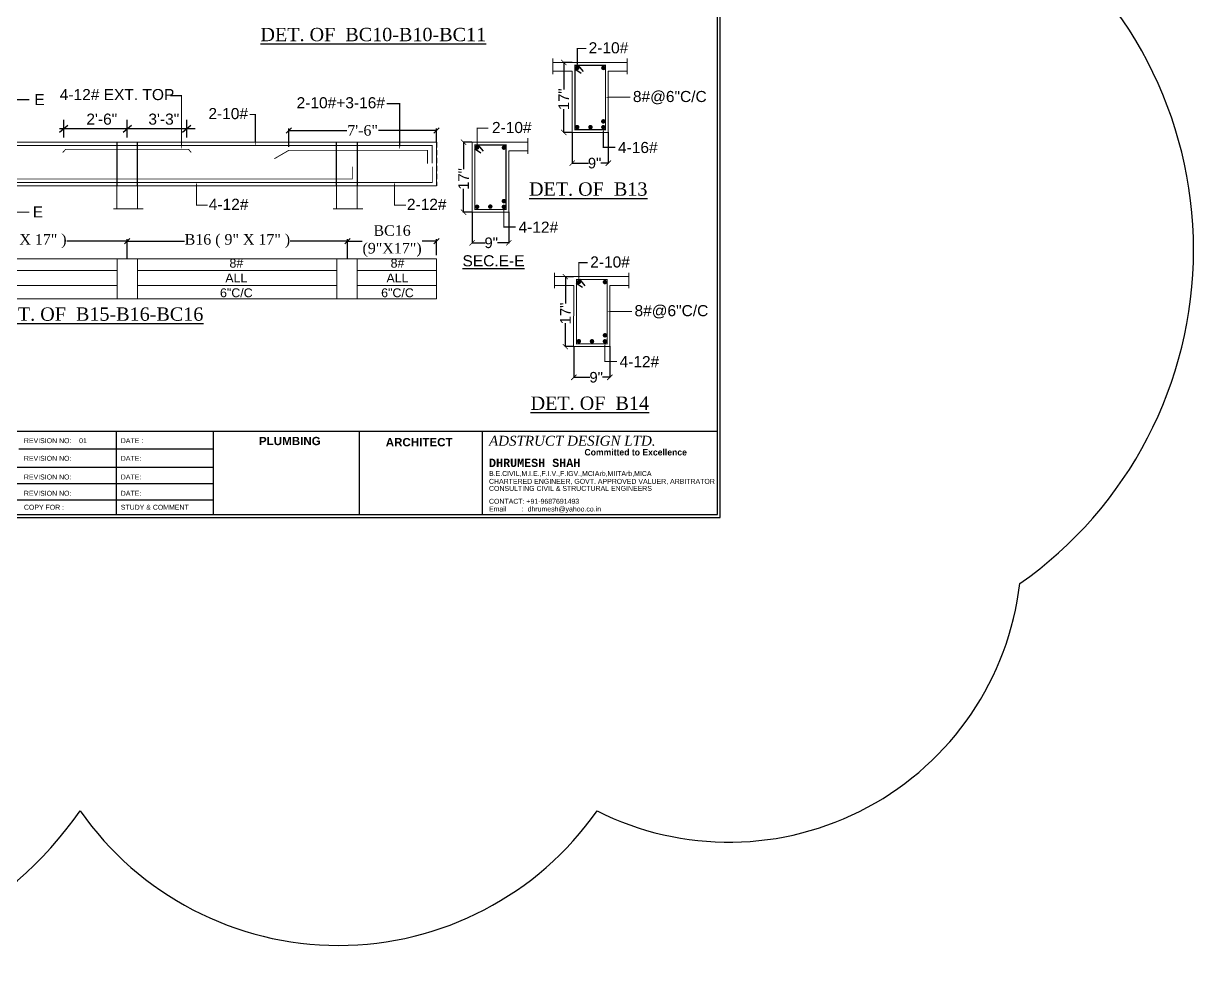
# Model space of a CAD drawing. Header units: millimetres. Extents: x 56222 to 163527, y -177397 to -121287.
# Drawn here: x 162864 to 163527, y -177397 to -176857 of the extents above; entities that cross this region are included whole.
import ezdxf

# ---------------------------------------------------------------- set-up
doc = ezdxf.new("R2010")
doc.units = ezdxf.units.MM
doc.header["$MEASUREMENT"] = 0
doc.header["$PDMODE"] = 35
doc.linetypes.add('DASHED2', pattern=[0.375, 0.25, -0.125])
doc.layers.get('Defpoints').update_dxf_attribs({"color": 220})
doc.layers.add('0 @ 1', color=7, linetype='Continuous')
doc.layers.add('BASE', color=2, linetype='Continuous')
for name, color, linetype, lineweight in [('BM', 7, 'Continuous', 18), ('DIMENSION', 86, 'Continuous', 25), ('footing', 160, 'Continuous', 25), ('REINFORCEMENT', 6, 'Continuous', 25), ('STEEL', 181, 'Continuous', 25), ('STR.TEXT.', 1, 'Continuous', 25), ('wall', 7, 'Continuous', 30)]:
    doc.layers.add(name, color=color, linetype=linetype, lineweight=lineweight)
doc.styles.add('Dime _ Feet only', font='arial.ttf', dxfattribs={"height": 0.23})
doc.styles.add('KIRAN', font='times.ttf')
doc.styles.add('S1', font='times.ttf', dxfattribs={"height": 6.5})
doc.styles.add('style2', font='arial.ttf', dxfattribs={"height": 6})
doc.styles.add('VINAY', font='swiss.ttf')
doc.linetypes.add('ZIGZAG', pattern='A,0.0001,-0.2,[131,ltypeshp.shx,S=0.2,R=0,X=-0.2,Y=0],-0.4,[131,ltypeshp.shx,S=0.2,R=180,X=0.2,Y=0],-0.2', length=0.8001)
doc.dimstyles.new('Dime _ Feet only', dxfattribs={"dimtxt": 0.23, "dimasz": 0.1, "dimexe": 0.1, "dimexo": 0.1, "dimgap": 0.06, "dimtad": 0, "dimlfac": 39.375, "dimrnd": 1, "dimzin": 1, "dimdsep": 46, "dimlunit": 4, "dimtxsty": 'Dime _ Feet only', "dimblk": 'ARCHTICK', "dimcen": 0, "dimdle": 0.1, "dimclrd": 256, "dimclre": 256, "dimazin": 0, "dimtfac": 1, "dimtofl": 0, "dimtmove": 0, "dimatfit": 3, "dimldrblk": 'ARCHTICK', "dimfxl": 4.5, "dimfrac": 1, "dimtolj": 1, "dimtzin": 0, "dimarcsym": 1})
doc.dimstyles.new('KIRAN', dxfattribs={"dimtxt": 4, "dimasz": 3, "dimexe": 1, "dimexo": 2, "dimgap": 1, "dimtad": 0, "dimdec": 1, "dimzin": 0, "dimdsep": 46, "dimlunit": 4, "dimtxsty": 'KIRAN', "dimblk": 'OBLIQUE', "dimcen": 6, "dimclrd": 11, "dimclre": 11, "dimclrt": 6, "dimadec": 0, "dimazin": 0, "dimtfac": 1, "dimtdec": 1, "dimtofl": 0, "dimtmove": 0, "dimatfit": 3, "dimfxl": 1, "dimtolj": 1, "dimtzin": 0, "dimarcsym": 0})

# ---------------------------------------------------------------- blocks, each defined once
blk = doc.blocks.new('_ArchTick')
at = {"color": 0, "linetype": 'ByBlock', "const_width": 0.15}
blk.add_lwpolyline([(-0.5, -0.5), (0.5, 0.5)], dxfattribs=at)
blk = doc.blocks.new('*D474')
at = {"layer": 'Defpoints', "color": 0, "transparency": 16777216}
for p in [(163174.96, -176879), (163170.18, -176918.67), (163174.96, -176918.67)]:
    blk.add_point(p, dxfattribs=at)
at = {"layer": 'DIMENSION', "lineweight": -2, "transparency": 16777216}
for p, q in [((163174.86, -176879), (163170.08, -176879)), ((163170.18, -176878.9), (163170.18, -176894.3)), ((163170.18, -176918.77), (163170.18, -176905.42)), ((163174.86, -176918.67), (163170.08, -176918.67))]:
    blk.add_line(p, q, dxfattribs=at)
at = {"layer": 'DIMENSION', "lineweight": -2, "transparency": 16777216, "xscale": 3, "yscale": 3, "zscale": 3}
for p, rotation in [((163170.18, -176879), 90), ((163170.18, -176918.67), 270)]:
    blk.add_blockref('_ArchTick', p, dxfattribs=dict(at, rotation=rotation))
at = {"layer": 'DIMENSION', "color": 0, "transparency": 16777216, "insert": (163170.18, -176899.86), "char_height": 0.23, "attachment_point": 5, "rotation": 90, "style": 'Dime _ Feet only'}
blk.add_mtext('\\A1;{\\H26.09x;17"}', dxfattribs=at)
blk = doc.blocks.new('*D475')
at = {"layer": 'Defpoints', "color": 0, "transparency": 16777216}
for p in [(163174.96, -176918.67), (163195.42, -176918.31), (163195.42, -176936.07)]:
    blk.add_point(p, dxfattribs=at)
at = {"layer": 'DIMENSION', "lineweight": -2, "transparency": 16777216}
for p, q in [((163174.96, -176918.77), (163174.96, -176936.17)), ((163195.42, -176918.41), (163195.42, -176936.17)), ((163174.86, -176936.07), (163184.14, -176936.07)), ((163195.52, -176936.07), (163191.16, -176936.07))]:
    blk.add_line(p, q, dxfattribs=at)
at = {"layer": 'DIMENSION', "lineweight": -2, "transparency": 16777216, "xscale": 3, "yscale": 3, "zscale": 3, "rotation": 180}
blk.add_blockref('_ArchTick', (163174.96, -176936.07), dxfattribs=at)
at = {"layer": 'DIMENSION', "lineweight": -2, "transparency": 16777216, "xscale": 3, "yscale": 3, "zscale": 3}
blk.add_blockref('_ArchTick', (163195.42, -176936.07), dxfattribs=at)
at = {"layer": 'DIMENSION', "color": 0, "transparency": 16777216, "insert": (163187.65, -176936.07), "char_height": 0.23, "attachment_point": 5, "style": 'Dime _ Feet only'}
blk.add_mtext('\\A1;{\\H26.09x;9"}', dxfattribs=at)
blk = doc.blocks.new('*D476')
at = {"layer": 'Defpoints', "color": 0, "transparency": 16777216}
for p in [(163175.86, -177000.43), (163171.08, -177040.09), (163175.86, -177040.09)]:
    blk.add_point(p, dxfattribs=at)
at = {"layer": 'DIMENSION', "lineweight": -2, "transparency": 16777216}
for p, q in [((163175.76, -177000.43), (163170.98, -177000.43)), ((163171.08, -177000.33), (163171.08, -177015.73)), ((163171.08, -177040.19), (163171.08, -177026.84)), ((163175.76, -177040.09), (163170.98, -177040.09))]:
    blk.add_line(p, q, dxfattribs=at)
at = {"layer": 'DIMENSION', "lineweight": -2, "transparency": 16777216, "xscale": 3, "yscale": 3, "zscale": 3}
for p, rotation in [((163171.08, -177000.43), 90), ((163171.08, -177040.09), 270)]:
    blk.add_blockref('_ArchTick', p, dxfattribs=dict(at, rotation=rotation))
at = {"layer": 'DIMENSION', "color": 0, "transparency": 16777216, "insert": (163171.08, -177021.29), "char_height": 0.23, "attachment_point": 5, "rotation": 90, "style": 'Dime _ Feet only'}
blk.add_mtext('\\A1;{\\H26.09x;17"}', dxfattribs=at)
blk = doc.blocks.new('*D477')
at = {"layer": 'Defpoints', "color": 0, "transparency": 16777216}
for p in [(163175.86, -177040.1), (163196.32, -177039.74), (163196.32, -177057.5)]:
    blk.add_point(p, dxfattribs=at)
at = {"layer": 'DIMENSION', "lineweight": -2, "transparency": 16777216}
for p, q in [((163175.86, -177040.2), (163175.86, -177057.6)), ((163196.32, -177039.84), (163196.32, -177057.6)), ((163175.76, -177057.5), (163185.04, -177057.5)), ((163196.42, -177057.5), (163192.05, -177057.5))]:
    blk.add_line(p, q, dxfattribs=at)
at = {"layer": 'DIMENSION', "lineweight": -2, "transparency": 16777216, "xscale": 3, "yscale": 3, "zscale": 3, "rotation": 180}
blk.add_blockref('_ArchTick', (163175.86, -177057.5), dxfattribs=at)
at = {"layer": 'DIMENSION', "lineweight": -2, "transparency": 16777216, "xscale": 3, "yscale": 3, "zscale": 3}
blk.add_blockref('_ArchTick', (163196.32, -177057.5), dxfattribs=at)
at = {"layer": 'DIMENSION', "color": 0, "transparency": 16777216, "insert": (163188.55, -177057.5), "char_height": 0.23, "attachment_point": 5, "style": 'Dime _ Feet only'}
blk.add_mtext('\\A1;{\\H26.09x;9"}', dxfattribs=at)
blk = doc.blocks.new('_Oblique')
at = {"layer": 'wall', "color": 0, "lineweight": -2}
blk.add_line((-0.5, -0.5), (0.5, 0.5), dxfattribs=at)
blk = doc.blocks.new('*D478')
at = {"layer": 'Defpoints', "color": 0, "transparency": 16777216}
for p in [(162922.63, -176980.25), (162794.11, -176990.28), (162922.63, -176992.21)]:
    blk.add_point(p, dxfattribs=at)
at = {"layer": 'STEEL', "color": 11, "lineweight": -2, "transparency": 16777216}
for p, q in [((162794.11, -176988.28), (162794.11, -176979.25)), ((162794.11, -176980.25), (162828.41, -176980.25)), ((162922.63, -176980.25), (162888.34, -176980.25)), ((162922.63, -176990.21), (162922.63, -176979.25))]:
    blk.add_line(p, q, dxfattribs=at)
at = {"layer": 'STEEL', "color": 11, "lineweight": -2, "transparency": 16777216, "xscale": 3, "yscale": 3, "zscale": 3, "rotation": 180}
blk.add_blockref('_Oblique', (162794.11, -176980.25), dxfattribs=at)
at = {"layer": 'STEEL', "color": 11, "lineweight": -2, "transparency": 16777216, "xscale": 3, "yscale": 3, "zscale": 3}
blk.add_blockref('_Oblique', (162922.63, -176980.25), dxfattribs=at)
at = {"layer": 'STEEL', "color": 6, "lineweight": 25, "transparency": 16777216, "insert": (162858.37, -176980.25), "char_height": 6, "attachment_point": 5, "style": 'KIRAN'}
blk.add_mtext('\\A1;{\\H0.9962x;B15 ( 9" X 17" ) }', dxfattribs=at)
blk = doc.blocks.new('*D479')
at = {"layer": 'Defpoints', "color": 0, "transparency": 16777216}
for p in [(162922.63, -176980.25), (162922.63, -176992.21), (163047.62, -176992.27)]:
    blk.add_point(p, dxfattribs=at)
at = {"layer": 'STEEL', "color": 11, "lineweight": -2, "transparency": 16777216}
for p, q in [((162922.63, -176990.21), (162922.63, -176979.25)), ((162922.63, -176980.25), (162955.16, -176980.25)), ((163047.62, -176980.25), (163015.09, -176980.25)), ((163047.62, -176990.27), (163047.62, -176979.25))]:
    blk.add_line(p, q, dxfattribs=at)
at = {"layer": 'STEEL', "color": 11, "lineweight": -2, "transparency": 16777216, "xscale": 3, "yscale": 3, "zscale": 3, "rotation": 180}
blk.add_blockref('_Oblique', (162922.63, -176980.25), dxfattribs=at)
at = {"layer": 'STEEL', "color": 11, "lineweight": -2, "transparency": 16777216, "xscale": 3, "yscale": 3, "zscale": 3}
blk.add_blockref('_Oblique', (163047.62, -176980.25), dxfattribs=at)
at = {"layer": 'STEEL', "color": 6, "lineweight": 25, "transparency": 16777216, "insert": (162985.12, -176980.25), "char_height": 6, "attachment_point": 5, "style": 'KIRAN'}
blk.add_mtext('\\A1;{\\H0.9962x;B16 ( 9" X 17" ) }', dxfattribs=at)
blk = doc.blocks.new('*D480')
at = {"layer": 'Defpoints', "color": 0, "transparency": 16777216}
for p in [(163098.02, -176980.25), (163098.02, -176990.28), (163047.62, -176992.27)]:
    blk.add_point(p, dxfattribs=at)
at = {"layer": 'STEEL', "color": 11, "lineweight": -2, "transparency": 16777216}
for p, q in [((163047.62, -176990.27), (163047.62, -176979.25)), ((163047.62, -176980.25), (163055.77, -176980.25)), ((163098.02, -176980.25), (163089.86, -176980.25)), ((163098.02, -176988.28), (163098.02, -176979.25))]:
    blk.add_line(p, q, dxfattribs=at)
at = {"layer": 'STEEL', "color": 11, "lineweight": -2, "transparency": 16777216, "xscale": 3, "yscale": 3, "zscale": 3, "rotation": 180}
blk.add_blockref('_Oblique', (163047.62, -176980.25), dxfattribs=at)
at = {"layer": 'STEEL', "color": 11, "lineweight": -2, "transparency": 16777216, "xscale": 3, "yscale": 3, "zscale": 3}
blk.add_blockref('_Oblique', (163098.02, -176980.25), dxfattribs=at)
at = {"layer": 'STEEL', "color": 6, "lineweight": 25, "transparency": 16777216, "insert": (163072.82, -176980.25), "char_height": 4, "attachment_point": 5, "style": 'KIRAN'}
blk.add_mtext('\\A1;{\\H1.5x;BC16\\P(9"X17") }', dxfattribs=at)
blk = doc.blocks.new('*D481')
at = {"layer": 'Defpoints', "color": 0, "transparency": 16777216}
for p in [(163014.22, -176917.5), (163014.22, -176928.82), (163098.02, -176926.3)]:
    blk.add_point(p, dxfattribs=at)
at = {"layer": 'STEEL', "color": 11, "lineweight": -2, "transparency": 16777216}
for p, q in [((163014.22, -176926.82), (163014.22, -176916.5)), ((163014.22, -176917.5), (163047.1, -176917.5)), ((163098.02, -176917.5), (163065.14, -176917.5)), ((163098.02, -176924.3), (163098.02, -176916.5))]:
    blk.add_line(p, q, dxfattribs=at)
at = {"layer": 'STEEL', "color": 11, "lineweight": -2, "transparency": 16777216, "xscale": 3, "yscale": 3, "zscale": 3, "rotation": 180}
blk.add_blockref('_Oblique', (163014.22, -176917.5), dxfattribs=at)
at = {"layer": 'STEEL', "color": 11, "lineweight": -2, "transparency": 16777216, "xscale": 3, "yscale": 3, "zscale": 3}
blk.add_blockref('_Oblique', (163098.02, -176917.5), dxfattribs=at)
at = {"layer": 'STEEL', "color": 6, "lineweight": 25, "transparency": 16777216, "insert": (163056.12, -176917.5), "char_height": 6, "attachment_point": 5, "style": 'KIRAN'}
blk.add_mtext('\\A1;{\\H0.9962x;7\'-6"}', dxfattribs=at)
blk = doc.blocks.new('*D482')
at = {"layer": 'Defpoints', "color": 0, "transparency": 16777216}
for p in [(163118.16, -176924.19), (163113.38, -176963.86), (163118.16, -176963.86)]:
    blk.add_point(p, dxfattribs=at)
at = {"layer": 'DIMENSION', "lineweight": -2, "transparency": 16777216}
for p, q in [((163118.06, -176924.19), (163113.28, -176924.19)), ((163113.38, -176924.09), (163113.38, -176939.49)), ((163113.38, -176963.96), (163113.38, -176950.6)), ((163118.06, -176963.86), (163113.28, -176963.86))]:
    blk.add_line(p, q, dxfattribs=at)
at = {"layer": 'DIMENSION', "lineweight": -2, "transparency": 16777216, "xscale": 3, "yscale": 3, "zscale": 3}
for p, rotation in [((163113.38, -176924.19), 90), ((163113.38, -176963.86), 270)]:
    blk.add_blockref('_ArchTick', p, dxfattribs=dict(at, rotation=rotation))
at = {"layer": 'DIMENSION', "color": 0, "transparency": 16777216, "insert": (163113.38, -176945.05), "char_height": 0.23, "attachment_point": 5, "rotation": 90, "style": 'Dime _ Feet only'}
blk.add_mtext('\\A1;{\\H26.09x;17"}', dxfattribs=at)
blk = doc.blocks.new('*D483')
at = {"layer": 'Defpoints', "color": 0, "transparency": 16777216}
for p in [(163118.16, -176963.86), (163139.02, -176963.5), (163139.02, -176981.26)]:
    blk.add_point(p, dxfattribs=at)
at = {"layer": 'DIMENSION', "lineweight": -2, "transparency": 16777216}
for p, q in [((163118.16, -176963.96), (163118.16, -176981.36)), ((163139.02, -176963.6), (163139.02, -176981.36)), ((163118.06, -176981.26), (163125.52, -176981.26)), ((163139.12, -176981.26), (163132.53, -176981.26))]:
    blk.add_line(p, q, dxfattribs=at)
at = {"layer": 'DIMENSION', "lineweight": -2, "transparency": 16777216, "xscale": 3, "yscale": 3, "zscale": 3, "rotation": 180}
blk.add_blockref('_ArchTick', (163118.16, -176981.26), dxfattribs=at)
at = {"layer": 'DIMENSION', "lineweight": -2, "transparency": 16777216, "xscale": 3, "yscale": 3, "zscale": 3}
blk.add_blockref('_ArchTick', (163139.02, -176981.26), dxfattribs=at)
at = {"layer": 'DIMENSION', "color": 0, "transparency": 16777216, "insert": (163129.02, -176981.26), "char_height": 0.23, "attachment_point": 5, "style": 'Dime _ Feet only'}
blk.add_mtext('\\A1;{\\H26.09x;9"}', dxfattribs=at)
blk = doc.blocks.new('A$Cfb52c977')
for p, q in [((2.31, 71.62), (1154.27, 71.62)), ((655.64, 71.62), (655.64, 2.31)), ((736.44, 2.31), (736.44, 71.62)), ((857.41, 2.31), (857.41, 71.62)), ((959.22, 71.62), (959.22, 2.31)), ((574.85, 56.96), (736.44, 56.96)), ((736.44, 41.48), (416.01, 41.48)), ((736.44, 27.97), (416.01, 27.97)), ((736.44, 14.22), (416.01, 14.22))]:
    blk.add_line(p, q)
for points in [[(0, 0), (1156.58, 0), (1156.58, 819.14), (0, 819.14)], [(2.31, 2.31), (1154.27, 2.31), (1154.27, 816.83), (2.31, 816.83)]]:
    blk.add_lwpolyline(points, close=True)
at = {"attachment_point": 1, "style": 'style2'}
for s, width, gutter_width, insert, char_height in [('\\pi-16.49954,l16.49954,t16.49954;{\\fArial CE|b0|i0|c0|p34;REVISION NO:    01}', 63.16, 12.57, (579.13, 65.75), 4.1249), ('\\pi-16.49954,l16.49954,t16.49954;{\\fArial CE|b0|i0|c0|p34;DATE : }', 63.16, 12.57, (659.47, 65.75), 4.1249), ('{\\fArial CE|b1|i0|c0|p34;PLUMBING}', 67.8627, 13.5, (774.06, 66.83), 6.8748), ('{\\fArial CE|b1|i0|c0|p34;ARCHITECT}', 67.8627, 13.5, (879.18, 65.86), 6.8748), ('{\\fDutch801 XBd BT|b0|i1|c0|p18;ADSTRUCT DESIGN LTD.}', 228.171, 13.5, (964.85, 67.71), 8.2498), ('\\pi-16.49954,l16.49954,t16.49954;{\\fArial CE|b0|i0|c0|p34;REVISION NO: }', 63.16, 12.57, (579.13, 51.08), 4.1249), ('\\pi-16.49954,l16.49954,t16.49954;{\\fArial CE|b0|i0|c0|p34;DATE:}', 63.16, 12.57, (659.47, 51.08), 4.1249), ('{\\fLucida Console|b1|i0|c0|p49;DHRUMESH SHAH}', 130.3591, 13.5, (964.85, 48.74), 6.8748), ('{\\fScript MT Bold|b0|i0|c0|p66;Committed to Excellence}', 116.2211, 13.5, (1044.02, 56.75), 5.3425), ('\\pi-16.49954,l16.49954,t16.49954;{\\fArial CE|b0|i0|c0|p34;REVISION NO: }', 63.16, 12.57, (579.13, 35.61), 4.1249), ('\\pi-16.49954,l16.49954,t16.49954;{\\fArial CE|b0|i0|c0|p34;DATE:}', 63.16, 12.57, (659.47, 35.61), 4.1249), ('\\pi-16.49954,l16.49954,t16.49954;{\\fArial CE|b0|i0|c0|p34;REVISION NO: }', 63.16, 12.57, (579.13, 22.1), 4.1249), ('\\pi-16.49954,l16.49954,t16.49954;{\\fArial CE|b0|i0|c0|p34;DATE:}', 63.16, 12.57, (659.47, 22.1), 4.1249), ('\\pi-16.49954,l16.49954,t16.49954;{\\fArial CE|b0|i0|c0|p34;COPY FOR :}', 63.16, 12.57, (579.13, 10.54), 4.1249), ('\\pi-16.49954,l16.49954,t16.49954;{\\fArial CE|b0|i0|c0|p34;STUDY & COMMENT}', 63.16, 12.57, (659.47, 10.54), 4.1249)]:
    blk.add_mtext_dynamic_manual_height_columns(s, width=width, gutter_width=gutter_width, heights=[0], dxfattribs=dict(at, insert=insert, char_height=char_height))
at = {"layer": '0 @ 1', "char_height": 4.1249, "attachment_point": 1, "style": 'style2'}
for s, insert, width in [('{\\fArial CE|b0|i0|c0|p34;CHARTERED ENGINEER, GOVT. APPROVED VALUER, ARBITRATOR}', (964.85, 31.99), 233.0207), ('{\\fArial CE|b0|i0|c0|p34;B.E.CIVIL,M.I.E.,F.I.V.,F.IGV.,MCIArb,MIITArb,MICA}', (964.85, 38.48), 101.2088), ('{\\fArial CE|b0|i0|c0|p34;CONSULTING CIVIL & STRUCTURAL ENGINEERS}', (964.85, 26.14), 228.8667), ('{\\fArial CE|b0|i0|c0|p34;CONTACT: +91-9687691493}', (964.85, 15.45), 131.1243), ('{\\fArial CE|b0|i0|c0|p34;Email        :  dhrumesh@yahoo.co.in}', (964.85, 9.07), 131.1243)]:
    blk.add_mtext(s, dxfattribs=dict(at, insert=insert, width=width))

msp = doc.modelspace()

# ---------------------------------------------------------------- linework, layer by layer
for p, q in [((163176.39504, -176882.65921), (163179.9812, -176885.01651)), ((163178.18038, -176880.45503), (163181.26759, -176884.12293)), ((162886.65044, -176921.52263), (162886.65044, -176911.48025)), ((162922.68029, -176921.52263), (162922.68029, -176911.48025)), ((162956.39528, -176921.52263), (162956.39528, -176911.48025)), ((162884.20085, -176916.50144), (162961.15973, -176916.50144)), ((162884.26855, -176918.4383), (162889.03233, -176914.56458)), ((162920.2984, -176918.4383), (162925.06218, -176914.56458)), ((162954.01339, -176918.4383), (162958.77717, -176914.56458)), ((163121.37989, -176925.6436), (163124.4671, -176929.3115)), ((163119.59455, -176927.84777), (163123.18071, -176930.20507)), ((163177.29191, -177004.08681), (163180.87806, -177006.44411)), ((163179.07725, -177001.88263), (163182.16445, -177005.55053))]:
    msp.add_line(p, q)
for points in [[(163177.8529, -176882.01665, 0, 1.88738, 0), (163177.8529, -176875.5676, 0.62913, 0.62913, 0), (163177.8529, -176871.07988, 0.62913, 0.62913, 0), (163182.88873, -176871.07988, 0.62913, 0.62913, 0)], [(162953.46849, -176928.24786, 0, 1.88738, 0), (162953.46849, -176921.08721, 0.62913, 0.62913, 0), (162953.46849, -176897.78641, 0.62913, 0.62913, 0), (162947.04447, -176897.78641, 0.62913, 0.62913, 0)], [(163193.8193, -176898.69187, 0, 1.88738, 0), (163199.26795, -176898.69187, 0.62913, 0.62913, 0), (163202.95737, -176898.69187, 0.62913, 0.62913, 0), (163207.9932, -176898.69187, 0.62913, 0.62913, 0)], [(163077.11541, -176928.33391, 0, 1.88738, 0), (163077.11541, -176922.20831, 0.62913, 0.62913, 0), (163077.11541, -176902.3514, 0.62913, 0.62913, 0), (163069.72813, -176902.3514, 0.62913, 0.62913, 0)], [(162995.29524, -176926.22459, 0, 1.88738, 0), (162995.29524, -176920.09899, 0.62913, 0.62913, 0), (162995.29524, -176908.4977, 0.62913, 0.62913, 0), (162992.08323, -176908.4977, 0.62913, 0.62913, 0)], [(163121.05241, -176927.20521, 0, 1.88738, 0), (163121.05241, -176920.75616, 0.62913, 0.62913, 0), (163121.05241, -176916.26845, 0.62913, 0.62913, 0), (163127.41877, -176916.26845, 0.62913, 0.62913, 0)], [(163192.60468, -176916.13483, 0, 1.88738, 0), (163192.60468, -176922.58388, 0.62913, 0.62913, 0), (163192.60468, -176927.0716, 0.62913, 0.62913, 0), (163199.38406, -176927.0716, 0.62913, 0.62913, 0)], [(162961.88804, -176946.54046, 0, 1.88738, 0), (162961.88804, -176952.98951, 0.62913, 0.62913, 0), (162961.88804, -176959.84902, 0.62913, 0.62913, 0), (162968.31206, -176959.84902, 0.62913, 0.62913, 0)], [(163074.22806, -176946.54046, 0, 1.88738, 0), (163074.22806, -176952.98951, 0.62913, 0.62913, 0), (163074.22806, -176959.84902, 0.62913, 0.62913, 0), (163080.65208, -176959.84902, 0.62913, 0.62913, 0)], [(163136.20281, -176961.32339, 0, 1.88738, 0), (163136.20281, -176967.77244, 0.62913, 0.62913, 0), (163136.20281, -176972.26016, 0.62913, 0.62913, 0), (163142.9822, -176972.26016, 0.62913, 0.62913, 0)], [(163178.74977, -177003.44425, 0, 1.88738, 0), (163178.74977, -176996.9952, 0.62913, 0.62913, 0), (163178.74977, -176992.50748, 0.62913, 0.62913, 0), (163183.78559, -176992.50748, 0.62913, 0.62913, 0)], [(163194.71616, -177020.11947, 0, 1.88738, 0), (163200.16482, -177020.11947, 0.62913, 0.62913, 0), (163203.85424, -177020.11947, 0.62913, 0.62913, 0), (163208.89006, -177020.11947, 0.62913, 0.62913, 0)], [(163193.50154, -177037.56243, 0, 1.88738, 0), (163193.50154, -177044.01148, 0.62913, 0.62913, 0), (163193.50154, -177048.4992, 0.62913, 0.62913, 0), (163200.28092, -177048.4992, 0.62913, 0.62913, 0)]]:
    msp.add_lwpolyline(points, format="xyseb")
at = {"const_width": 0.62913}
for points in [[(162867.12277, -176900.05743), (162859.08305, -176900.05743), (162859.08305, -176918.36428)], [(162867.12277, -176963.84898), (162859.08305, -176963.84898), (162859.08305, -176952.27359)]]:
    msp.add_lwpolyline(points, dxfattribs=at)
at = {"layer": 'BASE', "linetype": 'DASHED2'}
for p, q in [((162916.88069, -176948.8704), (162916.88069, -176924.1248)), ((162928.47989, -176948.8704), (162928.47989, -176924.1248)), ((162928.47989, -176948.8704), (162928.47989, -176924.1248)), ((163041.39407, -176948.8704), (163041.39407, -176924.1248)), ((163053.01347, -176924.1248), (163053.01347, -176948.8704))]:
    msp.add_line(p, q, dxfattribs=at)
at = {"layer": 'BASE', "linetype": 'DASHED2', "ltscale": 12}
msp.add_line((163098.01506, -176924.1248), (163098.01506, -176948.8704), dxfattribs=at)
msp.add_line((163098.01506, -176924.1248), (163098.01506, -176948.8704), dxfattribs=at)
msp.add_line((163098.01506, -176924.1248), (163098.01506, -176948.8704), dxfattribs=at)
msp.add_line((163098.01506, -176924.1248), (163098.01506, -176948.8704), dxfattribs=at)
at = {"layer": 'BM', "linetype": 'ByBlock'}
for p, q in [((163164.06425, -176876.73273), (163164.06425, -176885.584)), ((163174.75969, -176878.99882), (163164.06425, -176878.99882)), ((163195.42231, -176878.99882), (163206.11774, -176878.99882)), ((163206.11774, -176876.73273), (163206.11774, -176885.584)), ((163206.11774, -176883.9243), (163195.32231, -176883.9243)), ((162788.61753, -176924.1248), (163098.01506, -176924.1248)), ((163098.01506, -176924.1248), (163098.01506, -176948.8704)), ((163098.01506, -176924.1248), (163098.01506, -176948.8704)), ((163098.01506, -176924.1248), (163098.01506, -176948.8704)), ((163098.01506, -176924.1248), (163098.01506, -176948.8704)), ((163098.01506, -176924.1248), (163098.01506, -176948.8704)), ((163098.01506, -176924.1248), (163098.01506, -176948.8704)), ((163098.01506, -176924.1248), (163098.01506, -176948.8704)), ((163098.01506, -176924.1248), (163098.01506, -176948.8704)), ((163149.81588, -176921.92129), (163149.81588, -176930.77257)), ((162800.17626, -176948.8704), (163098.01506, -176948.8704)), ((162916.84022, -176948.8704), (162916.84022, -176961.98265)), ((162928.43942, -176948.8704), (162928.43942, -176961.98265)), ((162928.5001, -176948.8704), (162928.47989, -176948.8704)), ((163041.3738, -176948.8704), (163041.3738, -176961.98265)), ((163052.973, -176948.8704), (163052.973, -176961.98265)), ((163118.1592, -176963.85829), (163139.02044, -176963.85829)), ((162788.61753, -176990.27608), (163098.01506, -176990.27608)), ((162916.88069, -176990.27608), (162916.88069, -177012.9246)), ((162928.47989, -176990.27608), (162928.47989, -177012.9246)), ((162928.47989, -176990.27608), (162928.47989, -177012.9246)), ((162928.47989, -176990.27608), (162928.47989, -177012.9246)), ((163041.41427, -176990.27608), (163041.41427, -177012.9246)), ((163053.01347, -176990.27608), (163053.01347, -177012.9246)), ((163053.01347, -176990.27608), (163053.01347, -177012.9246)), ((163053.01347, -176990.27608), (163053.01347, -177012.9246)), ((163098.01506, -176990.27608), (163098.01506, -177012.9246)), ((162800.21673, -176997.00106), (162916.88069, -176997.00106)), ((162928.47989, -176997.00106), (163041.41427, -176997.00106)), ((163053.01347, -176997.00106), (163098.01506, -176997.00106)), ((163164.96112, -176998.16033), (163164.96112, -177007.01161)), ((163207.0146, -176998.16033), (163207.0146, -177007.01161)), ((162916.88069, -177005.41395), (162800.21673, -177005.41395)), ((163041.41427, -177005.41395), (162928.47989, -177005.41395)), ((163098.01506, -177005.41395), (163053.01347, -177005.41395)), ((163175.65655, -177000.42642), (163164.96112, -177000.42642)), ((163207.0146, -177005.3519), (163196.21917, -177005.3519)), ((163196.31917, -177000.42642), (163207.0146, -177000.42642)), ((162788.61753, -177012.9246), (163098.01506, -177012.9246))]:
    msp.add_line(p, q, dxfattribs=at)
at = {"layer": 'BM', "linetype": 'ZIGZAG', "ltscale": 3}
for p, q in [((162914.88885, -176961.98265), (162931.75419, -176961.98265)), ((163039.42243, -176961.98265), (163056.28777, -176961.98265))]:
    msp.add_line(p, q, dxfattribs=at)
at = {"layer": 'BM', "linetype": 'ByBlock'}
for points in [[(163174.85969, -176878.99882), (163195.42231, -176878.99882)], [(163164.06425, -176883.9243), (163174.94727, -176883.9243), (163174.85969, -176918.66708)], [(163195.42231, -176883.9243), (163195.42231, -176918.66708), (163174.95969, -176918.66708)], [(163149.81588, -176924.18739), (163118.1592, -176924.18739), (163118.1592, -176963.85564)], [(163149.81588, -176929.11287), (163139.02044, -176929.11287), (163139.02044, -176963.85564)], [(163164.96112, -177005.3519), (163175.84414, -177005.3519), (163175.75655, -177040.09468)], [(163175.75655, -177000.42642), (163196.31917, -177000.42642)], [(163196.31917, -177005.3519), (163196.31917, -177040.09468), (163175.85655, -177040.09468)]]:
    msp.add_lwpolyline(points, dxfattribs=at)
at = {"layer": 'REINFORCEMENT'}
msp.add_lwpolyline([(160948.08775, -176438.01491, 0.52056705), (160948.08775, -176651.31488, 0.52056705), (160948.08775, -177039.55305, 0.52056705), (161018.10254, -177303.28867, 0.52056705), (161332.81552, -177303.28867, 0.52056705), (161666.86502, -177303.28867, 0.52056705), (161911.95306, -177303.28867, 0.52056705), (162249.50609, -177303.28867, 0.52056705), (162534.79922, -177303.28867, 0.52056705), (162895.93085, -177303.28867, 0.52056705), (163189.05503, -177303.28867, 0.52056705), (163428.75812, -177174.49297, 0.52056705), (163428.75812, -176795.86814, 0.52056705), (163397.96423, -176438.01491, 0.52056705), (163107.97125, -176438.01491, 0.52056705), (162774.14758, -176438.01491, 0.52056705), (162541.68199, -176438.01491, 0.52056705), (162216.75752, -176438.01491, 0.52056705), (161870.7997, -176438.01491, 0.52056705), (161573.8485, -176438.01491, 0.52056705), (161200.01507, -176438.01491, 0.52056705)], format="xyb", close=True, dxfattribs=at)
at = {"layer": 'STEEL'}
for points, const_width in [([(163176.5325, -176880.57163), (163193.84949, -176880.57163), (163193.84949, -176917.09426), (163176.5325, -176917.09426), (163176.5325, -176880.57163)], 0.62913), ([(162791.29258, -176935.70988), (162791.29258, -176926.01217), (163095.51755, -176926.10642), (163095.51755, -176936.22056)], 0.5033), ([(163119.73201, -176925.7602), (163137.44763, -176925.7602), (163137.44763, -176962.28283), (163119.73201, -176962.28283), (163119.73201, -176925.7602)], 0.62913), ([(162886.04306, -176930.03102), (162887.70383, -176928.21511), (162957.44867, -176928.21511), (162958.90197, -176929.99706)], 0.5033), ([(163092.91235, -176936.30987), (163092.91235, -176928.82288), (163014.22269, -176928.82288), (163006.07955, -176933.54079)], 0.5033), ([(162791.29258, -176937.65998), (162791.29258, -176946.98303), (163095.67247, -176947.07728), (163095.67247, -176938.00026)], 0.5033), ([(162792.06738, -176937.71227), (162792.06738, -176945.03582), (163050.25794, -176945.07677), (163050.25794, -176938.00026)], 0.5033), ([(163177.42937, -177001.99924), (163194.74636, -177001.99924), (163194.74636, -177038.52186), (163177.42937, -177038.52186), (163177.42937, -177001.99924)], 0.62913)]:
    msp.add_lwpolyline(points, dxfattribs=dict(at, const_width=const_width))
at = {"layer": 'STEEL', "const_width": 1.25825}
for points in [[(163177.22378, -176882.01665, 1), (163178.48203, -176882.01665, 1)], [(163192.00379, -176882.08872, 1), (163193.26204, -176882.08872, 1)], [(163191.98089, -176912.37461, -1), (163193.23914, -176912.37461, -1)], [(163177.20088, -176915.61406, -1), (163178.45913, -176915.61406, -1)], [(163184.65315, -176915.65162, -1), (163185.9114, -176915.65162, -1)], [(163191.98089, -176915.65162, -1), (163193.23914, -176915.65162, -1)], [(163120.42329, -176927.20521, 1), (163121.68154, -176927.20521, 1)], [(163135.60192, -176927.27728, 1), (163136.86017, -176927.27728, 1)], [(163135.57902, -176957.57175, -1), (163136.83727, -176957.57175, -1)], [(163120.40039, -176960.80263, -1), (163121.65864, -176960.80263, -1)], [(163127.88956, -176960.70039, -1), (163129.14781, -176960.70039, -1)], [(163135.57902, -176960.84019, -1), (163136.83727, -176960.84019, -1)], [(163178.12064, -177003.44425, 1), (163179.37889, -177003.44425, 1)], [(163192.90065, -177003.51632, 1), (163194.1589, -177003.51632, 1)], [(163178.09774, -177037.04166, -1), (163179.35599, -177037.04166, -1)], [(163185.55002, -177037.07922, -1), (163186.80827, -177037.07922, -1)], [(163192.87775, -177033.67237, -1), (163194.136, -177033.67237, -1)], [(163192.87775, -177037.07922, -1), (163194.136, -177037.07922, -1)]]:
    msp.add_lwpolyline(points, format="xyb", close=True, dxfattribs=at)

# ---------------------------------------------------------------- block references
at = {"layer": 'footing', "xscale": 0.6837074546138125, "yscale": 0.6837074546138125, "zscale": 0.6837074546138125}
msp.add_blockref('A$Cfb52c977', (162468.10907, -177136.95197), dxfattribs=at)

# ---------------------------------------------------------------- texts
at = {"layer": 'STR.TEXT.', "char_height": 7.5495072, "attachment_point": 2, "style": 'S1'}
for s, insert in [('{\\LDET. OF  BC10-B10-BC11}', (163062.15788, -176859.35119)), ('{\\LDET. OF  B13}', (163184.0387, -176946.96094)), ('{\\LDET. OF  B15-B16-BC16}', (162905.62314, -177017.86736)), ('{\\LDET. OF  B14}', (163184.93556, -177068.38854))]:
    msp.add_mtext(s, dxfattribs=dict(at, insert=insert))
at = {"layer": 'STR.TEXT.', "style": 'VINAY'}
for s, insert, char_height, width, attachment_point in [('2-10#', (163184.2856, -176867.51529), 6.291256, 64.9682409, 1), ('E', (162870.02391, -176896.85647), 6.29126, 71.2327464, 1), ('4-12# EXT. TOP', (162884.3911, -176894.02317), 6.291256, 71.2327464, 1), ('2-10#+3-16#', (163068.78327, -176898.66441), 6.291256, 68.673227, 3), ('8#@6"C/C', (163209.39008, -176895.12728), 6.291256, 64.9682409, 1), ('2-10#', (162991.13836, -176904.81071), 6.291256, 78.6713865, 3), ('2\'-6"', (162899.45975, -176907.96348), 6.291256, 71.2327464, 1), ('3\'-3"', (162934.63533, -176907.95672), 6.291256, 71.2327464, 1), ('2-10#', (163129.46684, -176912.70385), 6.291256, 64.9682409, 1), ('4-16#', (163200.92187, -176924.03852), 6.291256, 86.2327464, 1), ('4-12#', (162968.89445, -176956.26273), 6.291256, 96.2309059, 1), ('2-12#', (163081.23447, -176956.26273), 6.291256, 63.3859051, 1), ('E', (162869.09858, -176960.58068), 6.29126, 71.2327464, 1), ('4-12#', (163144.52001, -176969.22709), 6.291256, 86.2327464, 1), ('8#\\PALL\\P6"C/C', (162984.51329, -176990.27608), 5.033005, 133.1236989, 2), ('8#\\PALL\\P6"C/C', (163075.88762, -176990.27608), 5.033005, 114.8532725, 2), ('{\\LSEC.E-E}', (163112.75221, -176988.27491), 6.291256, 69.9906741, 1), ('2-10#', (163185.18247, -176988.94289), 6.291256, 64.9682409, 1), ('8#@6"C/C', (163210.28694, -177016.55488), 6.291256, 64.9682409, 1), ('4-12#', (163201.81874, -177045.46612), 6.291256, 86.2327464, 1)]:
    msp.add_mtext(s, dxfattribs=dict(at, insert=insert, char_height=char_height, width=width, attachment_point=attachment_point))

# ---------------------------------------------------------------- dimensions: what is measured, and where the dimension line sits
at = {"layer": 'DIMENSION'}
for base, p1, p2, picture, middle in [((163170.18405, -176918.66708), (163174.95969, -176878.99882), (163174.95969, -176918.66708), '*D474', (163170.18405, -176899.85901)), ((163113.38355, -176963.85564), (163118.1592, -176924.18739), (163118.1592, -176963.85564), '*D482', (163113.38355, -176945.04757)), ((163171.08091, -177040.09468), (163175.85655, -177000.42642), (163175.85655, -177040.09468), '*D476', (163171.08091, -177021.28661))]:
    dim = msp.add_linear_dim(base=base, p1=p1, p2=p2, angle=90, text='{\\H26.09x;17"}', dimstyle='Dime _ Feet only', override={"dimtxt": 3, "dimasz": 3, "dimpost": '\\X'}, dxfattribs=at)
    dim.commit()
    dim.dimension.update_dxf_attribs({"geometry": picture, "text_midpoint": middle, "dimtype": 160})
for base, p1, p2, picture, middle in [((163195.42231, -176936.06844), (163174.95969, -176918.66972), (163195.42231, -176918.30751), '*D475', (163187.6494, -176936.06844)), ((163139.02044, -176981.257), (163118.1592, -176963.85829), (163139.02044, -176963.49607), '*D483', (163129.02356, -176981.257)), ((163196.31917, -177057.49604), (163175.85655, -177040.09732), (163196.31917, -177039.73511), '*D477', (163188.54627, -177057.49604))]:
    dim = msp.add_linear_dim(base=base, p1=p1, p2=p2, text='{\\H26.09x;9"}', dimstyle='Dime _ Feet only', override={"dimtxt": 3, "dimasz": 3, "dimpost": '\\X'}, dxfattribs=at)
    dim.commit()
    dim.dimension.update_dxf_attribs({"geometry": picture, "text_midpoint": middle, "dimtype": 160})
at = {"layer": 'STEEL', "lineweight": 25}
for base, p1, p2, text, picture, middle in [((163014.22269, -176917.49941), (163098.01506, -176926.29525), (163014.22269, -176928.82288), '{\\H0.9962x;7\'-6"}', '*D481', (163056.11887, -176917.49941)), ((162922.63004, -176980.25371), (163047.61595, -176992.27383), (162922.63004, -176992.20698), '{\\H0.9962x;B16 ( 9" X 17" ) }', '*D479', (162985.12299, -176980.25371))]:
    dim = msp.add_linear_dim(base=base, p1=p1, p2=p2, angle=180, text=text, dimstyle='KIRAN', override={"dimtxt": 6}, dxfattribs=at)
    dim.commit()
    dim.dimension.update_dxf_attribs({"geometry": picture, "text_midpoint": middle})
dim = msp.add_linear_dim(base=(162922.63004, -176980.25371), p1=(162794.11491, -176990.27608), p2=(162922.63004, -176992.20698), text='{\\H0.9962x;B15 ( 9" X 17" ) }', dimstyle='KIRAN', override={"dimtxt": 6}, dxfattribs=at)
dim.commit()
dim.dimension.update_dxf_attribs({"geometry": '*D478', "text_midpoint": (162858.37247, -176980.25371)})
dim = msp.add_linear_dim(base=(163098.01506, -176980.25371), p1=(163047.61595, -176992.27383), p2=(163098.01506, -176990.27608), text='{\\H1.5x;BC16\\P(9"X17") }', dimstyle='KIRAN', dxfattribs=at)
dim.commit()
dim.dimension.update_dxf_attribs({"geometry": '*D480', "text_midpoint": (163072.8155, -176980.25371), "dimtype": 160})

doc.saveas('drawing.dxf')
